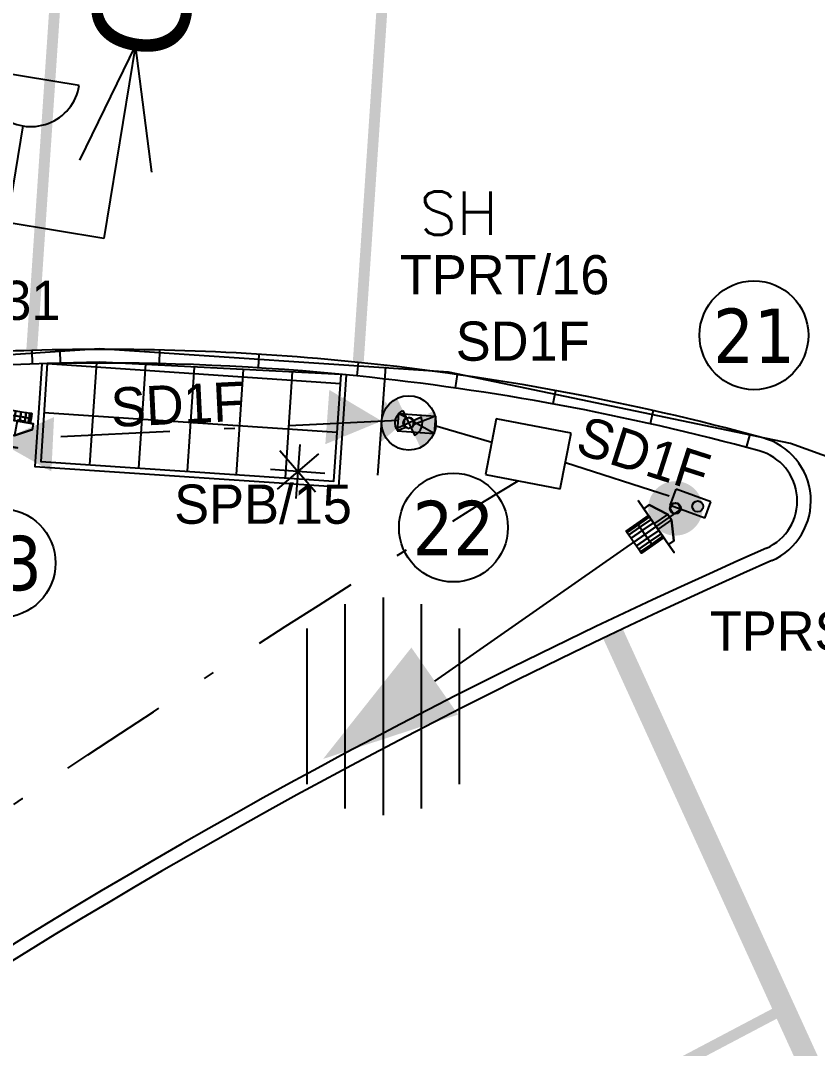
# Model space of a CAD drawing. Extents: x 421500 to 422711, y 436000 to 437000.
# Drawn here: x 421972.05 to 421979.37, y 436554.06 to 436563.5 of the extents above; entities that cross this region are included whole.
import ezdxf
from ezdxf.enums import TextEntityAlignment as Align

# ---------------------------------------------------------------- set-up
doc = ezdxf.new("R2010")
doc.units = 0
for name, pattern in [('1001', [2, 1, 0, 1]), ('1004', [6, 4, -2]), ('1055', [0.6, 0.1, -0.5]), ('XREF UTC_716709_AJB_1b$0$DASHDOT1', [2, 1, -0.5, 0, -0.5])]:
    doc.linetypes.add(name, pattern=pattern)
doc.layers.get('0').update_dxf_attribs({"color": 210})
for name, color, linetype in [('716709-ExBase$0$XC-LCCCarriageway', 251, 'Continuous'), ('Lines', 1, 'Continuous'), ('LINES-STUDS', 7, 'Continuous'), ('Pr-Kerb', 2, 'Continuous'), ('Pr-KerbEdge', 8, 'Continuous'), ('Pr-Poles', 2, 'Continuous'), ('Pr-TactFlag', 251, 'Continuous'), ('Pr-Tactiles', 4, 'Continuous'), ('XREF UTC_716709_AJB_1b$0$BASE', 7, 'Continuous'), ('XREF UTC_716709_AJB_1b$0$DATA', 7, 'Continuous'), ('XREF UTC_716709_AJB_1b$0$du-UTCBOX', 42, 'Continuous'), ('XREF UTC_716709_AJB_1b$0$du-UTCDUCT-F1', 42, 'XREF UTC_716709_AJB_1b$0$DASHDOT1'), ('XREF UTC_716709_AJB_1b$0$du-UTCTEXT', 42, 'Continuous'), ('XREF UTC_716709_AJB_1b$0$NUMBERS', 7, 'Continuous'), ('XREF UTC_716709_AJB_1b$0$Pole-Type', 4, 'Continuous'), ('XREF UTC_716709_AJB_1b$0$SETOUT', 4, 'Continuous'), ('XREF UTC_716709_AJB_1b$0$Signals', 7, 'Continuous'), ('XREF UTC_716709_AJB_1b$0$SIGSnumbers', 7, 'Continuous'), ('XREF UTC_716709_AJB_1b$0$VIEW', 7, 'Continuous')]:
    doc.layers.add(name, color=color, linetype=linetype)
doc.styles.add('XREF UTC_716709_AJB_1b$0$KTS_TAHOMA', font='tahoma.ttf')
doc.styles.add('XREF UTC_716709_AJB_1b$0$Romans', font='romans.shx', dxfattribs={"width": 0.9})
doc.styles.add('XREF UTC_716709_AJB_1b$0$Standard', font='txt')

# ---------------------------------------------------------------- blocks, each defined once
blk = doc.blocks.new('pole')
blk.add_circle((0, 0), 0.05)
blk = doc.blocks.new('XREF UTC_716709_AJB_1b$0$pole')
at = {"const_width": 0.25}
blk.add_lwpolyline([(-0.125, 0, 1), (0.125, 0, 1)], format="xyb", close=True, dxfattribs=at)
at = {"layer": 'XREF UTC_716709_AJB_1b$0$SETOUT', "const_width": 0.125}
blk.add_lwpolyline([(-0.0625, 0, 1), (0.0625, 0, 1)], format="xyb", close=True, dxfattribs=at)
at = {"layer": 'XREF UTC_716709_AJB_1b$0$VIEW'}
blk.add_lwpolyline([(-0.025, 0.0433), (-0.05, 0), (-0.025, -0.0433), (0.025, -0.0433), (0.05, 0), (0.025, 0.0433)], close=True, dxfattribs=at)
at = {"layer": 'XREF UTC_716709_AJB_1b$0$DATA', "style": 'XREF UTC_716709_AJB_1b$0$Standard', "flags": 9}
for tag, p in [('HEIGHT', (0.5, 1)), ('TYPE', (0.5, 0.75)), ('NUM', (0.5, 0.5)), ('SITE', (0.5, 0.25)), ('IDENT', (0.5, 0))]:
    blk.add_attdef(tag, p, '', height=0.2, dxfattribs=at)
blk = doc.blocks.new('XREF UTC_716709_AJB_1b$0$HD001P')
at = {"linetype": 'Continuous'}
blk.add_line((0, 2.75), (0, 0), dxfattribs=at)
blk.add_solid([(0.375, 2.75), (-0.375, 2.75), (0, 4)], dxfattribs=at)
at = {"layer": 'XREF UTC_716709_AJB_1b$0$VIEW', "color": 1, "linetype": 'Continuous', "extrusion": (0, 1, 0), "const_width": 0.1}
blk.add_lwpolyline([(0.05, 2.94, 1), (-0.05, 2.94, 1)], format="xyb", close=True, dxfattribs=at)
at = {"layer": 'XREF UTC_716709_AJB_1b$0$VIEW', "color": 2, "linetype": 'Continuous', "extrusion": (0, 1, 0), "const_width": 0.1}
blk.add_lwpolyline([(0.05, 2.62, 1), (-0.05, 2.62, 1)], format="xyb", close=True, dxfattribs=at)
at = {"layer": 'XREF UTC_716709_AJB_1b$0$VIEW', "color": 3, "linetype": 'Continuous', "extrusion": (0, 1, 0), "const_width": 0.1}
blk.add_lwpolyline([(0.05, 2.3, 1), (-0.05, 2.3, 1)], format="xyb", close=True, dxfattribs=at)
at = {"layer": 'XREF UTC_716709_AJB_1b$0$VIEW', "color": 7, "linetype": 'Continuous'}
for points in [[(-0.2, 0.27, 2.1), (-0.29, 0.27, 2.1), (-0.29, 0.27, 3.2), (-0.2, 0.27, 3.2)], [(0.29, 0.27, 2.1), (0.2, 0.27, 2.1), (0.2, 0.27, 3.2), (0.29, 0.27, 3.2)]]:
    blk.add_3dface(points, dxfattribs=at)
at = {"layer": 'XREF UTC_716709_AJB_1b$0$VIEW', "linetype": 'Continuous'}
for points in [[(0.2, 0.27, 2.1), (-0.2, 0.27, 2.1), (-0.2, 0.27, 3.2), (0.2, 0.27, 3.2)], [(-0.2, 0.21, 2.1), (-0.2, 0.27, 2.1), (-0.2, 0.27, 3.2), (-0.2, 0.21, 3.2)], [(-0.03, 0.12, 2.1), (-0.03, 0.27, 2.1), (-0.2, 0.27, 2.1), (-0.2, 0.21, 2.1)], [(-0.03, 0.12, 3.2), (-0.03, 0.27, 3.2), (-0.2, 0.27, 3.2), (-0.2, 0.21, 3.2)], [(-0.2, 0.21, 2.1), (-0.03, 0.12, 2.1), (-0.03, 0.12, 3.2), (-0.2, 0.21, 3.2)], [(0.03, 0.27, 2.1), (0.03, 0.12, 2.1), (-0.03, 0.12, 2.1), (-0.03, 0.27, 2.1)], [(0.03, 0.27, 3.2), (0.03, 0.12, 3.2), (-0.03, 0.12, 3.2), (-0.03, 0.27, 3.2)], [(0.2, 0.21, 2.1), (0.2, 0.27, 2.1), (0.03, 0.27, 2.1), (0.03, 0.12, 2.1)], [(0.2, 0.21, 3.2), (0.2, 0.27, 3.2), (0.03, 0.27, 3.2), (0.03, 0.12, 3.2)], [(0.03, 0.12, 2.1), (0.2, 0.21, 2.1), (0.2, 0.21, 3.2), (0.03, 0.12, 3.2)], [(0.2, 0.21, 2.1), (0.2, 0.27, 2.1), (0.2, 0.27, 3.2), (0.2, 0.21, 3.2)], [(-0.03, 0.12, 2.1), (0.03, 0.12, 2.1), (0.03, 0.12, 3.2), (-0.03, 0.12, 3.2)]]:
    blk.add_3dface(points, dxfattribs=at)
at = {"layer": 'XREF UTC_716709_AJB_1b$0$DATA', "style": 'XREF UTC_716709_AJB_1b$0$Standard', "flags": 9}
for tag, p in [('SUPPORT', (0.75, 1.5)), ('BRACKETS', (0.75, 1.25)), ('HEIGHT', (0.75, 1)), ('CABLE', (0.75, 0.75)), ('PHASE', (0.75, 0.5)), ('TYPE', (0.75, 0.25)), ('NUM', (0.75, 0)), ('SITE', (0.75, -0.25)), ('IDENT', (0.75, -0.5))]:
    blk.add_attdef(tag, p, '', height=0.2, dxfattribs=at)
at = {"layer": 'XREF UTC_716709_AJB_1b$0$VIEW', "linetype": 'Continuous'}
mesh = blk.add_polymesh((13, 3), dxfattribs=at)
for k, corner in enumerate([(0.1083, 0.27, 2.8775), (0.1083, 0.395, 2.8775), (0.1083, 0.52, 2.8775), (0.1231, 0.27, 2.9183), (0.1231, 0.395, 2.9183), (0.1231, 0.52, 2.9183), (0.1231, 0.27, 2.9617), (0.1231, 0.395, 2.9617), (0.1231, 0.52, 2.9617), (0.1083, 0.27, 3.0025), (0.1083, 0.395, 3.0025), (0.1083, 0.52, 3.0025), (0.0803, 0.27, 3.0358), (0.0803, 0.395, 3.0358), (0.0803, 0.52, 3.0358), (0.0428, 0.27, 3.0575), (0.0428, 0.395, 3.0575), (0.0428, 0.52, 3.0575), (0, 0.27, 3.065), (0, 0.395, 3.065), (0, 0.52, 3.065), (-0.0428, 0.27, 3.0575), (-0.0428, 0.395, 3.0575), (-0.0428, 0.52, 3.0575), (-0.0803, 0.27, 3.0358), (-0.0803, 0.395, 3.0358), (-0.0803, 0.52, 3.0358), (-0.1083, 0.27, 3.0025), (-0.1083, 0.395, 3.0025), (-0.1083, 0.52, 3.0025), (-0.1231, 0.27, 2.9617), (-0.1231, 0.395, 2.9617), (-0.1231, 0.52, 2.9617), (-0.1231, 0.27, 2.9183), (-0.1231, 0.395, 2.9183), (-0.1231, 0.52, 2.9183), (-0.1083, 0.27, 2.8775), (-0.1083, 0.395, 2.8775), (-0.1083, 0.52, 2.8775)]):
    mesh.set_mesh_vertex(divmod(k, 3), corner)
mesh = blk.add_polymesh((13, 3), dxfattribs=at)
for k, corner in enumerate([(0.1083, 0.27, 2.5575), (0.1083, 0.395, 2.5575), (0.1083, 0.52, 2.5575), (0.1231, 0.27, 2.5983), (0.1231, 0.395, 2.5983), (0.1231, 0.52, 2.5983), (0.1231, 0.27, 2.6417), (0.1231, 0.395, 2.6417), (0.1231, 0.52, 2.6417), (0.1083, 0.27, 2.6825), (0.1083, 0.395, 2.6825), (0.1083, 0.52, 2.6825), (0.0803, 0.27, 2.7158), (0.0803, 0.395, 2.7158), (0.0803, 0.52, 2.7158), (0.0428, 0.27, 2.7375), (0.0428, 0.395, 2.7375), (0.0428, 0.52, 2.7375), (0, 0.27, 2.745), (0, 0.395, 2.745), (0, 0.52, 2.745), (-0.0428, 0.27, 2.7375), (-0.0428, 0.395, 2.7375), (-0.0428, 0.52, 2.7375), (-0.0803, 0.27, 2.7158), (-0.0803, 0.395, 2.7158), (-0.0803, 0.52, 2.7158), (-0.1083, 0.27, 2.6825), (-0.1083, 0.395, 2.6825), (-0.1083, 0.52, 2.6825), (-0.1231, 0.27, 2.6417), (-0.1231, 0.395, 2.6417), (-0.1231, 0.52, 2.6417), (-0.1231, 0.27, 2.5983), (-0.1231, 0.395, 2.5983), (-0.1231, 0.52, 2.5983), (-0.1083, 0.27, 2.5575), (-0.1083, 0.395, 2.5575), (-0.1083, 0.52, 2.5575)]):
    mesh.set_mesh_vertex(divmod(k, 3), corner)
mesh = blk.add_polymesh((13, 3), dxfattribs=at)
for k, corner in enumerate([(0.1083, 0.27, 2.2375), (0.1083, 0.395, 2.2375), (0.1083, 0.52, 2.2375), (0.1231, 0.27, 2.2783), (0.1231, 0.395, 2.2783), (0.1231, 0.52, 2.2783), (0.1231, 0.27, 2.3217), (0.1231, 0.395, 2.3217), (0.1231, 0.52, 2.3217), (0.1083, 0.27, 2.3625), (0.1083, 0.395, 2.3625), (0.1083, 0.52, 2.3625), (0.0803, 0.27, 2.3958), (0.0803, 0.395, 2.3958), (0.0803, 0.52, 2.3958), (0.0428, 0.27, 2.4175), (0.0428, 0.395, 2.4175), (0.0428, 0.52, 2.4175), (0, 0.27, 2.425), (0, 0.395, 2.425), (0, 0.52, 2.425), (-0.0428, 0.27, 2.4175), (-0.0428, 0.395, 2.4175), (-0.0428, 0.52, 2.4175), (-0.0803, 0.27, 2.3958), (-0.0803, 0.395, 2.3958), (-0.0803, 0.52, 2.3958), (-0.1083, 0.27, 2.3625), (-0.1083, 0.395, 2.3625), (-0.1083, 0.52, 2.3625), (-0.1231, 0.27, 2.3217), (-0.1231, 0.395, 2.3217), (-0.1231, 0.52, 2.3217), (-0.1231, 0.27, 2.2783), (-0.1231, 0.395, 2.2783), (-0.1231, 0.52, 2.2783), (-0.1083, 0.27, 2.2375), (-0.1083, 0.395, 2.2375), (-0.1083, 0.52, 2.2375)]):
    mesh.set_mesh_vertex(divmod(k, 3), corner)
blk = doc.blocks.new('XREF UTC_716709_AJB_1b$0$LOUVR200')
at = {"linetype": 'Continuous'}
for p, q in [((0, -1), (0, 1)), ((-0.35, -0.9381), (-0.35, 0.9381)), ((0.35, -0.9381), (0.35, 0.9381)), ((-0.7, -0.7159), (-0.7, 0.7159)), ((0.7, -0.7159), (0.7, 0.7159))]:
    blk.add_line(p, q, dxfattribs=at)
blk = doc.blocks.new('XREF UTC_716709_AJB_1b$0$TPRS')
for p, q in [((0.1, 0.08), (-0.24, 0.08)), ((-0.24, -0.08), (-0.24, 0.08)), ((0.1, -0.08), (0.1, 0.08)), ((-0.07, -0.08), (-0.24, -0.08)), ((0.1, -0.08), (-0.07, -0.08))]:
    blk.add_line(p, q)
blk.add_circle((0, 0), 0.05)
blk = doc.blocks.new('XREF UTC_716709_AJB_1b$0$poleno')
at = {"layer": 'XREF UTC_716709_AJB_1b$0$NUMBERS'}
blk.add_circle((0, 0), 1, dxfattribs=at)
at = {"layer": 'XREF UTC_716709_AJB_1b$0$NUMBERS', "style": 'XREF UTC_716709_AJB_1b$0$KTS_TAHOMA'}
blk.add_attdef('NUMBER', text='', height=1, dxfattribs=at).set_placement((0, 0), align=Align.MIDDLE)
blk = doc.blocks.new('XREF UTC_716709_AJB_1b$0$tprt')
for p, q in [((0.1, 0.08), (-0.24, 0.08)), ((-0.24, -0.08), (-0.24, 0.08)), ((-0.24, 0.08), (-0.049, -0.0099)), ((-0.24, -0.08), (-0.049, 0.0099)), ((0.0236, 0.0441), (0.1, 0.08)), ((0.1, -0.08), (0.1, 0.08)), ((-0.07, -0.08), (-0.24, -0.08)), ((0.1, -0.08), (-0.07, -0.08)), ((0.0236, -0.0441), (0.1, -0.08))]:
    blk.add_line(p, q)
blk.add_circle((0, 0), 0.05)
blk = doc.blocks.new('XREF UTC_716709_AJB_1b$0$SPB')
for p, q in [((0.35, 0.26), (-0.35, 0.26)), ((-0.35, 0.26), (-0.35, -0.26))]:
    blk.add_line(p, q)
for points in [[(0.35, -0.26), (0.35, 0.26)], [(-0.35, -0.26), (0.35, -0.26)]]:
    blk.add_lwpolyline(points)
blk = doc.blocks.new('XREF UTC_716709_AJB_1b$0$HD080A')
blk.add_line((0.5, 0.25), (-0.5, 0.25))
blk.add_solid([(0, 0.25), (0.25, 0.75), (-0.25, 0.75)])
at = {"layer": 'XREF UTC_716709_AJB_1b$0$VIEW'}
blk.add_solid([(0, 0.05, 1), (0.2, 0.25, 1), (-0.2, 0.25, 1)], dxfattribs=at)
at = {"layer": 'XREF UTC_716709_AJB_1b$0$BASE', "style": 'XREF UTC_716709_AJB_1b$0$Standard', "flags": 3}
blk.add_attdef('SIG', (0, 0), '', height=0.2, rotation=270, dxfattribs=at)
at = {"layer": 'XREF UTC_716709_AJB_1b$0$DATA', "style": 'XREF UTC_716709_AJB_1b$0$Standard', "flags": 9}
for tag, p in [('SUPPORT', (1, 1.25)), ('FEATURES', (1, 1)), ('HEIGHT', (1, 0.75)), ('CABLE', (1, 0.5)), ('PHASE', (1, 0.25)), ('TYPE', (1, 0)), ('NUM', (1, -0.25)), ('SITE', (1, -0.5)), ('IDENT', (1, -0.75))]:
    blk.add_attdef(tag, p, '', height=0.2, dxfattribs=at)
blk = doc.blocks.new('XREF UTC_716709_AJB_1b$0$tactknob')
at = {"linetype": 'Continuous'}
for p, q in [((-0.5, 0.75), (-0.5, 1.25)), ((-0.3232, 0.8232), (-0.6768, 1.1768)), ((-0.6768, 0.8232), (-0.3232, 1.1768)), ((-0.25, 1), (-0.75, 1))]:
    blk.add_line(p, q, dxfattribs=at)
blk = doc.blocks.new('XREF UTC_716709_AJB_1b$0$stubpole')
at = {"color": 0, "lineweight": -2, "const_width": 0.25}
for points in [[(0, 0.125, 0.414214), (-0.125, 0)], [(0, -0.125, 0.414214), (0.125, 0)]]:
    blk.add_lwpolyline(points, format="xyb", dxfattribs=at)
at = {"color": 0, "lineweight": -2}
blk.add_circle((0, 0), 0.25, dxfattribs=at)
at = {"layer": 'XREF UTC_716709_AJB_1b$0$SETOUT', "const_width": 0.125}
for points in [[(0, 0.0625, 0.414214), (-0.0625, 0)], [(0, -0.0625, 0.414214), (0.0625, 0)]]:
    blk.add_lwpolyline(points, format="xyb", dxfattribs=at)
at = {"layer": 'XREF UTC_716709_AJB_1b$0$SETOUT'}
blk.add_lwpolyline([(0, -0.125), (0, 0.125, 0.414214), (-0.125, 0), (0.125, 0, -0.414214)], format="xyb", close=True, dxfattribs=at)
at = {"layer": 'XREF UTC_716709_AJB_1b$0$VIEW'}
blk.add_lwpolyline([(-0.025, 0.0433), (-0.05, 0), (-0.025, -0.0433), (0.025, -0.0433), (0.05, 0), (0.025, 0.0433)], close=True, dxfattribs=at)
at = {"layer": 'XREF UTC_716709_AJB_1b$0$DATA', "style": 'XREF UTC_716709_AJB_1b$0$Standard', "flags": 9}
for tag, p in [('HEIGHT', (0.5, 1)), ('TYPE', (0.5, 0.75)), ('NUM', (0.5, 0.5)), ('SITE', (0.5, 0.25)), ('IDENT', (0.5, 0))]:
    blk.add_attdef(tag, p, '', height=0.2, dxfattribs=at)
blk = doc.blocks.new('*X78')
at = {"color": 0, "linetype": 'Continuous'}
for p, q in [((74.348, 59.04), (74.371, 59.04)), ((74.35, 59.045), (74.456, 59.045)), ((74.35, 59.004), (74.35, 59.045)), ((74.352, 59.05), (74.455, 59.05)), ((74.353, 59.055), (74.453, 59.055)), ((74.355, 59.06), (74.451, 59.06)), ((74.355, 58.996), (74.355, 59.06)), ((74.357, 59.065), (74.45, 59.065)), ((74.358, 59.07), (74.448, 59.07)), ((74.36, 59.075), (74.446, 59.075)), ((74.36, 58.989), (74.36, 59.075)), ((74.365, 59.026), (74.365, 59.076)), ((74.37, 59.038), (74.37, 59.077)), ((74.372, 59.04), (74.434, 59.04)), ((74.375, 58.891), (74.375, 59.078)), ((74.38, 58.905), (74.38, 59.078)), ((74.385, 59.093), (74.385, 59.106)), ((74.385, 59.105), (74.422, 59.105)), ((74.385, 59.1), (74.422, 59.1)), ((74.385, 59.095), (74.422, 59.095)), ((74.385, 58.919), (74.385, 59.079)), ((74.388, 59.09), (74.418, 59.09)), ((74.39, 59.088), (74.39, 59.109)), ((74.39, 59.08), (74.417, 59.08)), ((74.39, 58.933), (74.39, 59.08)), ((74.393, 59.11), (74.413, 59.11)), ((74.393, 59.085), (74.413, 59.085)), ((74.395, 59.083), (74.395, 59.111)), ((74.395, 58.947), (74.395, 59.081)), ((74.4, 58.961), (74.4, 59.112)), ((74.405, 58.965), (74.405, 59.112)), ((74.41, 59.082), (74.41, 59.112)), ((74.41, 58.951), (74.41, 59.081)), ((74.415, 59.087), (74.415, 59.109)), ((74.415, 58.937), (74.415, 59.08)), ((74.42, 59.092), (74.42, 59.107)), ((74.42, 58.923), (74.42, 59.079)), ((74.425, 58.909), (74.425, 59.079)), ((74.43, 58.895), (74.43, 59.078)), ((74.435, 59.042), (74.435, 59.077)), ((74.436, 59.04), (74.458, 59.04)), ((74.44, 59.029), (74.44, 59.076)), ((74.445, 59.017), (74.445, 59.075)), ((74.45, 58.994), (74.45, 59.064)), ((74.455, 59.002), (74.455, 59.049)), ((74.342, 59.025), (74.365, 59.025)), ((74.342, 59.02), (74.363, 59.02)), ((74.344, 59.03), (74.367, 59.03)), ((74.344, 59.015), (74.361, 59.015)), ((74.345, 59.013), (74.345, 59.033)), ((74.346, 59.035), (74.369, 59.035)), ((74.346, 59.01), (74.361, 59.01)), ((74.349, 59.005), (74.362, 59.005)), ((74.353, 59), (74.363, 59)), ((74.356, 58.995), (74.365, 58.995)), ((74.359, 58.99), (74.366, 58.99)), ((74.36, 58.985), (74.365, 58.985)), ((74.36, 58.98), (74.363, 58.98)), ((74.36, 58.975), (74.362, 58.975)), ((74.363, 58.935), (74.391, 58.935)), ((74.364, 58.94), (74.392, 58.94)), ((74.365, 58.985), (74.365, 58.994)), ((74.365, 58.884), (74.365, 58.946)), ((74.365, 58.945), (74.394, 58.945)), ((74.366, 58.95), (74.396, 58.95)), ((74.367, 58.955), (74.398, 58.955)), ((74.368, 58.96), (74.4, 58.96)), ((74.369, 58.965), (74.401, 58.965)), ((74.37, 58.884), (74.37, 58.971)), ((74.37, 58.97), (74.403, 58.97)), ((74.371, 58.975), (74.436, 58.975)), ((74.372, 59.035), (74.434, 59.035)), ((74.372, 59.03), (74.434, 59.03)), ((74.372, 59.025), (74.434, 59.025)), ((74.372, 59.02), (74.434, 59.02)), ((74.372, 59.015), (74.434, 59.015)), ((74.372, 59.01), (74.434, 59.01)), ((74.372, 59.005), (74.434, 59.005)), ((74.372, 59), (74.434, 59)), ((74.372, 58.995), (74.434, 58.995)), ((74.372, 58.99), (74.434, 58.99)), ((74.372, 58.985), (74.434, 58.985)), ((74.372, 58.98), (74.435, 58.98)), ((74.403, 58.97), (74.437, 58.97)), ((74.405, 58.965), (74.438, 58.965)), ((74.407, 58.96), (74.439, 58.96)), ((74.409, 58.955), (74.44, 58.955)), ((74.41, 58.95), (74.441, 58.95)), ((74.412, 58.945), (74.442, 58.945)), ((74.414, 58.94), (74.443, 58.94)), ((74.416, 58.935), (74.444, 58.935)), ((74.435, 58.884), (74.435, 58.978)), ((74.438, 59.035), (74.46, 59.035)), ((74.44, 59.03), (74.463, 59.03)), ((74.44, 58.884), (74.44, 58.953)), ((74.441, 58.99), (74.447, 58.99)), ((74.441, 58.985), (74.446, 58.985)), ((74.442, 59.025), (74.465, 59.025)), ((74.442, 58.995), (74.451, 58.995)), ((74.443, 59), (74.454, 59)), ((74.443, 58.98), (74.446, 58.98)), ((74.444, 59.02), (74.465, 59.02)), ((74.444, 59.005), (74.457, 59.005)), ((74.445, 58.974), (74.445, 59.008)), ((74.445, 58.975), (74.446, 58.975)), ((74.446, 59.015), (74.463, 59.015)), ((74.446, 59.01), (74.46, 59.01)), ((74.46, 59.01), (74.46, 59.035)), ((74.343, 58.885), (74.373, 58.885)), ((74.345, 58.884), (74.345, 58.886)), ((74.35, 58.884), (74.35, 58.888)), ((74.353, 58.89), (74.375, 58.89)), ((74.355, 58.884), (74.355, 58.896)), ((74.355, 58.895), (74.376, 58.895)), ((74.356, 58.9), (74.378, 58.9)), ((74.357, 58.905), (74.38, 58.905)), ((74.358, 58.91), (74.382, 58.91)), ((74.359, 58.915), (74.383, 58.915)), ((74.36, 58.884), (74.36, 58.921)), ((74.36, 58.92), (74.385, 58.92)), ((74.361, 58.925), (74.387, 58.925)), ((74.362, 58.93), (74.389, 58.93)), ((74.418, 58.93), (74.445, 58.93)), ((74.419, 58.925), (74.446, 58.925)), ((74.421, 58.92), (74.447, 58.92)), ((74.423, 58.915), (74.448, 58.915)), ((74.425, 58.91), (74.449, 58.91)), ((74.427, 58.905), (74.45, 58.905)), ((74.428, 58.9), (74.451, 58.9)), ((74.43, 58.895), (74.452, 58.895)), ((74.432, 58.89), (74.453, 58.89)), ((74.434, 58.885), (74.463, 58.885)), ((74.445, 58.884), (74.445, 58.928)), ((74.45, 58.884), (74.45, 58.903)), ((74.455, 58.884), (74.455, 58.889)), ((74.46, 58.884), (74.46, 58.886))]:
    blk.add_line(p, q, dxfattribs=at)
blk = doc.blocks.new('*X79')
at = {"color": 0, "linetype": 'Continuous'}
for p, q in [((74.732, 59.04), (74.76, 59.04)), ((74.735, 58.997), (74.735, 59.043)), ((74.736, 59.045), (74.861, 59.045)), ((74.74, 59.05), (74.858, 59.05)), ((74.74, 59.002), (74.74, 59.05)), ((74.745, 59.027), (74.745, 59.054)), ((74.747, 59.055), (74.853, 59.055)), ((74.75, 59.034), (74.75, 59.057)), ((74.755, 59.06), (74.848, 59.06)), ((74.755, 59.038), (74.755, 59.06)), ((74.76, 59.04), (74.76, 59.063)), ((74.765, 59.04), (74.765, 59.065)), ((74.766, 59.065), (74.843, 59.065)), ((74.77, 59.041), (74.77, 59.067)), ((74.775, 59.041), (74.775, 59.069)), ((74.776, 59.04), (74.864, 59.04)), ((74.779, 59.07), (74.839, 59.07)), ((74.78, 59.11), (74.821, 59.11)), ((74.78, 59.104), (74.78, 59.109)), ((74.78, 59.105), (74.821, 59.105)), ((74.78, 58.948), (74.78, 59.071)), ((74.781, 59.1), (74.821, 59.1)), ((74.782, 59.115), (74.818, 59.115)), ((74.782, 59.095), (74.82, 59.095)), ((74.784, 59.09), (74.82, 59.09)), ((74.785, 59.088), (74.785, 59.116)), ((74.785, 58.954), (74.785, 59.074)), ((74.786, 59.085), (74.812, 59.085)), ((74.786, 59.075), (74.827, 59.075)), ((74.787, 59.08), (74.812, 59.08)), ((74.79, 58.96), (74.79, 59.117)), ((74.795, 58.966), (74.795, 59.117)), ((74.8, 58.969), (74.8, 59.118)), ((74.805, 58.965), (74.805, 59.118)), ((74.81, 58.961), (74.81, 59.118)), ((74.815, 59.086), (74.815, 59.118)), ((74.815, 58.956), (74.815, 59.077)), ((74.82, 59.091), (74.82, 59.112)), ((74.82, 58.952), (74.82, 59.077)), ((74.825, 59.017), (74.825, 59.076)), ((74.83, 59.034), (74.83, 59.074)), ((74.835, 59.031), (74.835, 59.073)), ((74.84, 59.028), (74.84, 59.069)), ((74.845, 59.025), (74.845, 59.063)), ((74.85, 59.021), (74.85, 59.058)), ((74.855, 59.018), (74.855, 59.053)), ((74.86, 59.015), (74.86, 59.046)), ((74.865, 59.013), (74.865, 59.039)), ((74.724, 59.025), (74.744, 59.025)), ((74.724, 59.02), (74.743, 59.02)), ((74.724, 59.015), (74.741, 59.015)), ((74.724, 59.01), (74.74, 59.01)), ((74.725, 59.03), (74.746, 59.03)), ((74.725, 59.006), (74.725, 59.03)), ((74.726, 59.005), (74.74, 59.005)), ((74.728, 59), (74.738, 59)), ((74.729, 59.035), (74.751, 59.035)), ((74.73, 58.997), (74.73, 59.037)), ((74.737, 58.935), (74.769, 58.935)), ((74.74, 58.904), (74.74, 58.939)), ((74.741, 58.94), (74.773, 58.94)), ((74.744, 58.945), (74.778, 58.945)), ((74.745, 58.903), (74.745, 58.947)), ((74.747, 58.95), (74.782, 58.95)), ((74.75, 58.912), (74.75, 58.954)), ((74.751, 58.955), (74.786, 58.955)), ((74.754, 58.96), (74.79, 58.96)), ((74.755, 58.918), (74.755, 58.962)), ((74.757, 58.965), (74.794, 58.965)), ((74.76, 58.97), (74.798, 58.97)), ((74.76, 58.924), (74.76, 58.969)), ((74.764, 58.975), (74.837, 58.975)), ((74.765, 58.93), (74.765, 58.977)), ((74.767, 58.98), (74.833, 58.98)), ((74.77, 58.985), (74.829, 58.985)), ((74.77, 58.936), (74.77, 58.985)), ((74.773, 59), (74.821, 59)), ((74.773, 58.995), (74.821, 58.995)), ((74.773, 58.99), (74.825, 58.99)), ((74.774, 59.015), (74.825, 59.015)), ((74.774, 59.01), (74.823, 59.01)), ((74.774, 59.005), (74.822, 59.005)), ((74.775, 59.03), (74.828, 59.03)), ((74.775, 59.025), (74.827, 59.025)), ((74.775, 58.942), (74.775, 59.023)), ((74.775, 59.02), (74.826, 59.02)), ((74.776, 59.035), (74.868, 59.035)), ((74.799, 58.97), (74.841, 58.97)), ((74.805, 58.965), (74.845, 58.965)), ((74.811, 58.96), (74.849, 58.96)), ((74.817, 58.955), (74.853, 58.955)), ((74.822, 58.95), (74.857, 58.95)), ((74.825, 58.948), (74.825, 58.99)), ((74.828, 58.945), (74.862, 58.945)), ((74.83, 58.943), (74.83, 58.984)), ((74.834, 58.94), (74.866, 58.94)), ((74.835, 58.939), (74.835, 58.978)), ((74.837, 59.03), (74.872, 59.03)), ((74.839, 58.935), (74.87, 58.935)), ((74.84, 58.935), (74.84, 58.972)), ((74.844, 59.025), (74.877, 59.025)), ((74.845, 58.93), (74.845, 58.965)), ((74.85, 58.925), (74.85, 58.959)), ((74.852, 59.02), (74.894, 59.02)), ((74.855, 58.92), (74.855, 58.953)), ((74.86, 59.015), (74.907, 59.015)), ((74.86, 58.915), (74.86, 58.947)), ((74.865, 58.91), (74.865, 58.941)), ((74.87, 59.012), (74.87, 59.032)), ((74.87, 58.905), (74.87, 58.935)), ((74.875, 59.011), (74.875, 59.027)), ((74.88, 59.01), (74.88, 59.023)), ((74.882, 59.01), (74.906, 59.01)), ((74.885, 59.009), (74.885, 59.022)), ((74.89, 59.009), (74.89, 59.021)), ((74.895, 59.009), (74.895, 59.02)), ((74.9, 59.008), (74.9, 59.018)), ((74.905, 59.01), (74.905, 59.016)), ((74.91, 59.013), (74.91, 59.013)), ((74.72, 58.907), (74.72, 58.908)), ((74.721, 58.91), (74.748, 58.91)), ((74.724, 58.915), (74.752, 58.915)), ((74.725, 58.906), (74.725, 58.916)), ((74.728, 58.92), (74.757, 58.92)), ((74.73, 58.905), (74.73, 58.924)), ((74.731, 58.925), (74.761, 58.925)), ((74.731, 58.905), (74.749, 58.905)), ((74.734, 58.93), (74.765, 58.93)), ((74.735, 58.904), (74.735, 58.931)), ((74.75, 58.902), (74.75, 58.904)), ((74.755, 58.902), (74.755, 58.902)), ((74.845, 58.93), (74.874, 58.93)), ((74.85, 58.925), (74.878, 58.925)), ((74.855, 58.92), (74.882, 58.92)), ((74.86, 58.915), (74.896, 58.915)), ((74.865, 58.91), (74.888, 58.91)), ((74.87, 58.905), (74.879, 58.905)), ((74.875, 58.902), (74.875, 58.928)), ((74.88, 58.905), (74.88, 58.922)), ((74.885, 58.908), (74.885, 58.917)), ((74.89, 58.911), (74.89, 58.917)), ((74.895, 58.914), (74.895, 58.917))]:
    blk.add_line(p, q, dxfattribs=at)
blk = doc.blocks.new('XREF UTC_716709_AJB_1b$0$HD093B')
at = {"linetype": 'Continuous'}
for p, q in [((1, 4.25), (1, 2.25)), ((0.5, 3.75), (-0.5, 3.75)), ((0, 3.25), (0, 0.25)), ((1, 2.25), (0, 2.25))]:
    blk.add_line(p, q, dxfattribs=at)
at = {"color": 0, "linetype": 'Continuous'}
blk.add_lwpolyline([(1.375, 3), (1, 4.25), (0.625, 3)], dxfattribs=at)
at = {"linetype": 'Continuous'}
blk.add_arc((0, 3.75), 0.5, 180, 0, dxfattribs=at)
at = {"layer": 'XREF UTC_716709_AJB_1b$0$VIEW', "color": 3, "extrusion": (0, -1, 0)}
blk.add_lwpolyline([(0.01, 2.517), (0.027, 2.512), (0.037, 2.501), (0.047, 2.49), (0.058, 2.474), (0.069, 2.464), (0.09, 2.458), (0.101, 2.453), (0.092, 2.448), (0.076, 2.449), (0.053, 2.453), (0.019, 2.475), (0.01, 2.436), (0.074, 2.357), (0.09, 2.357), (0.063, 2.341), (0.031, 2.373), (-0.011, 2.411), (-0.064, 2.347), (-0.054, 2.341), (-0.091, 2.347), (-0.037, 2.429), (-0.034, 2.481), (-0.054, 2.48), (-0.064, 2.469), (-0.07, 2.453), (-0.07, 2.442), (-0.075, 2.437), (-0.08, 2.437), (-0.086, 2.448), (-0.086, 2.469), (-0.07, 2.49), (-0.054, 2.501), (-0.027, 2.512), (-0.024, 2.515), (-0.022, 2.52), (-0.024, 2.525), (-0.027, 2.533), (-0.031, 2.547), (-0.028, 2.555), (-0.017, 2.557), (-0.006, 2.558), (0.006, 2.558), (0.011, 2.55), (0.011, 2.542), (0.009, 2.526), (0.002, 2.526), (0.003, 2.517), (0.01, 2.517)], close=True, dxfattribs=at)
at = {"layer": 'XREF UTC_716709_AJB_1b$0$VIEW', "color": 1, "extrusion": (0, -1, 0)}
blk.add_lwpolyline([(0.003, 2.942), (-0.003, 2.942), (-0.015, 2.936), (-0.015, 2.93), (-0.015, 2.924), (-0.003, 2.911), (-0.04, 2.905), (-0.046, 2.887), (-0.052, 2.868), (-0.058, 2.856), (-0.058, 2.85), (-0.052, 2.837), (-0.04, 2.819), (-0.04, 2.8), (-0.034, 2.819), (-0.04, 2.843), (-0.028, 2.874), (-0.028, 2.831), (-0.028, 2.813), (-0.046, 2.72), (-0.058, 2.714), (-0.028, 2.714), (0.003, 2.8), (0.034, 2.714), (0.065, 2.714), (0.053, 2.72), (0.034, 2.813), (0.034, 2.831), (0.034, 2.874), (0.046, 2.843), (0.04, 2.819), (0.046, 2.8), (0.046, 2.819), (0.059, 2.837), (0.065, 2.85), (0.065, 2.856), (0.059, 2.868), (0.053, 2.887), (0.046, 2.905), (0.009, 2.911), (0.022, 2.924), (0.022, 2.93), (0.022, 2.936), (0.009, 2.942)], close=True, dxfattribs=at)
at = {"layer": 'XREF UTC_716709_AJB_1b$0$VIEW', "color": 3, "linetype": 'Continuous', "extrusion": (0, -1, 0)}
for points in [[(0.318, 2.436), (0.339, 2.525), (0.359, 2.525)], [(0.335, 2.502), (0.387, 2.429), (0.48, 2.429), (0.44, 2.502), (0.333, 2.502)], [(0.434, 2.512), (0.461, 2.512)], [(0.44, 2.502), (0.447, 2.512)]]:
    blk.add_lwpolyline(points, dxfattribs=at)
for centre in [(0.321, 2.429, -0.28), (0.48, 2.429, -0.28)]:
    blk.add_circle(centre, 0.043, dxfattribs=at)
at = {"layer": 'XREF UTC_716709_AJB_1b$0$VIEW', "linetype": 'Continuous'}
for points in [[(0.2, 0.27, 2.25), (-0.2, 0.27, 2.25), (-0.2, 0.27, 3.05), (0.2, 0.27, 3.05)], [(-0.2, 0.21, 2.25), (-0.2, 0.27, 2.25), (-0.2, 0.27, 3.05), (-0.2, 0.21, 3.05)], [(-0.03, 0.12, 2.25), (-0.03, 0.27, 2.25), (-0.2, 0.27, 2.25), (-0.2, 0.21, 2.25)], [(-0.03, 0.12, 3.05), (-0.03, 0.27, 3.05), (-0.2, 0.27, 3.05), (-0.2, 0.21, 3.05)], [(-0.2, 0.21, 2.25), (-0.2, 0.27, 2.25), (-0.2, 0.27, 2.7), (-0.2, 0.21, 2.7)], [(-0.2, 0.21, 2.25), (-0.03, 0.12, 2.25), (-0.03, 0.12, 3.05), (-0.2, 0.21, 3.05)], [(0.03, 0.27, 2.25), (0.03, 0.12, 2.25), (-0.03, 0.12, 2.25), (-0.03, 0.27, 2.25)], [(0.03, 0.27, 3.05), (0.03, 0.12, 3.05), (-0.03, 0.12, 3.05), (-0.03, 0.27, 3.05)], [(0.2, 0.21, 2.25), (0.2, 0.27, 2.25), (0.03, 0.27, 2.25), (0.03, 0.12, 2.25)], [(0.2, 0.21, 3.05), (0.2, 0.27, 3.05), (0.03, 0.27, 3.05), (0.03, 0.12, 3.05)], [(0.03, 0.12, 2.25), (0.2, 0.21, 2.25), (0.2, 0.21, 3.05), (0.03, 0.12, 3.05)], [(0.2, 0.21, 2.25), (0.2, 0.27, 2.25), (0.2, 0.27, 3.05), (0.2, 0.21, 3.05)], [(0.2, 0.21, 2.25), (0.2, 0.27, 2.25), (0.2, 0.27, 2.7), (0.2, 0.21, 2.7)], [(0.6, 0.27, 2.25), (0.2, 0.27, 2.25), (0.2, 0.27, 2.7), (0.6, 0.27, 2.7)], [(0.37, 0.12, 2.25), (0.37, 0.27, 2.25), (0.2, 0.27, 2.25), (0.2, 0.21, 2.25)], [(0.37, 0.12, 2.7), (0.37, 0.27, 2.7), (0.2, 0.27, 2.7), (0.2, 0.21, 2.7)], [(0.2, 0.21, 2.25), (0.37, 0.12, 2.25), (0.37, 0.12, 2.7), (0.2, 0.21, 2.7)], [(0.43, 0.27, 2.25), (0.43, 0.12, 2.25), (0.37, 0.12, 2.25), (0.37, 0.27, 2.25)], [(0.43, 0.27, 2.7), (0.43, 0.12, 2.7), (0.37, 0.12, 2.7), (0.37, 0.27, 2.7)], [(0.6, 0.21, 2.25), (0.6, 0.27, 2.25), (0.43, 0.27, 2.25), (0.43, 0.12, 2.25)], [(0.6, 0.21, 2.7), (0.6, 0.27, 2.7), (0.43, 0.27, 2.7), (0.43, 0.12, 2.7)], [(0.43, 0.12, 2.25), (0.6, 0.21, 2.25), (0.6, 0.21, 2.7), (0.43, 0.12, 2.7)], [(-0.03, 0.12, 2.25), (0.03, 0.12, 2.25), (0.03, 0.12, 3.05), (-0.03, 0.12, 3.05)], [(0.37, 0.12, 2.25), (0.43, 0.12, 2.25), (0.43, 0.12, 2.7), (0.37, 0.12, 2.7)]]:
    blk.add_3dface(points, dxfattribs=at)
at = {"layer": 'XREF UTC_716709_AJB_1b$0$VIEW', "color": 3, "linetype": 'Continuous', "extrusion": (0, -1, 0)}
blk.add_blockref('*X79', (-74.81, -56.56, -0.29), dxfattribs=at)
at = {"layer": 'XREF UTC_716709_AJB_1b$0$VIEW', "color": 1, "linetype": 'Continuous', "extrusion": (0, -1, 0)}
blk.add_blockref('*X78', (-74.4, -56.17, -0.29), dxfattribs=at)
at = {"style": 'XREF UTC_716709_AJB_1b$0$Standard'}
blk.add_text('C', height=1, rotation=90, dxfattribs=at).set_placement((1, 4.607), align=Align.MIDDLE)
at = {"layer": 'XREF UTC_716709_AJB_1b$0$DATA', "style": 'XREF UTC_716709_AJB_1b$0$Standard', "flags": 9}
for tag, p in [('SUPPORT', (0.75, 1.75)), ('BRACKETS', (0.75, 1.5)), ('HEIGHT', (0.75, 1.25)), ('CABLE', (0.75, 1)), ('PHASE', (0.75, 0.75)), ('TYPE', (0.75, 0.5)), ('NUM', (0.75, 0.25)), ('SITE', (0.75, 0)), ('IDENT', (0.75, -0.25))]:
    blk.add_attdef(tag, p, '', height=0.2, dxfattribs=at)
at = {"layer": 'XREF UTC_716709_AJB_1b$0$VIEW', "linetype": 'Continuous'}
mesh = blk.add_polymesh((13, 3), dxfattribs=at)
for k, corner in enumerate([(0.147, 0.37, 2.365), (0.147, 0.32, 2.365), (0.147, 0.27, 2.365), (0.167, 0.37, 2.42), (0.167, 0.32, 2.42), (0.167, 0.27, 2.42), (0.167, 0.37, 2.48), (0.167, 0.32, 2.48), (0.167, 0.27, 2.48), (0.147, 0.37, 2.535), (0.147, 0.32, 2.535), (0.147, 0.27, 2.535), (0.109, 0.37, 2.58), (0.109, 0.32, 2.58), (0.109, 0.27, 2.58), (0.058, 0.37, 2.61), (0.058, 0.32, 2.61), (0.058, 0.27, 2.61), (0, 0.37, 2.62), (0, 0.32, 2.62), (0, 0.27, 2.62), (-0.058, 0.37, 2.61), (-0.058, 0.32, 2.61), (-0.058, 0.27, 2.61), (-0.109, 0.37, 2.58), (-0.109, 0.32, 2.58), (-0.109, 0.27, 2.58), (-0.147, 0.37, 2.535), (-0.147, 0.32, 2.535), (-0.147, 0.27, 2.535), (-0.167, 0.37, 2.48), (-0.167, 0.32, 2.48), (-0.167, 0.27, 2.48), (-0.167, 0.37, 2.42), (-0.167, 0.32, 2.42), (-0.167, 0.27, 2.42), (-0.147, 0.37, 2.365), (-0.147, 0.32, 2.365), (-0.147, 0.27, 2.365)]):
    mesh.set_mesh_vertex(divmod(k, 3), corner)
mesh = blk.add_polymesh((13, 3), dxfattribs=at)
for k, corner in enumerate([(0.147, 0.37, 2.735), (0.147, 0.32, 2.735), (0.147, 0.27, 2.735), (0.167, 0.37, 2.79), (0.167, 0.32, 2.79), (0.167, 0.27, 2.79), (0.167, 0.37, 2.85), (0.167, 0.32, 2.85), (0.167, 0.27, 2.85), (0.147, 0.37, 2.905), (0.147, 0.32, 2.905), (0.147, 0.27, 2.905), (0.109, 0.37, 2.95), (0.109, 0.32, 2.95), (0.109, 0.27, 2.95), (0.058, 0.37, 2.98), (0.058, 0.32, 2.98), (0.058, 0.27, 2.98), (0, 0.37, 2.99), (0, 0.32, 2.99), (0, 0.27, 2.99), (-0.058, 0.37, 2.98), (-0.058, 0.32, 2.98), (-0.058, 0.27, 2.98), (-0.109, 0.37, 2.95), (-0.109, 0.32, 2.95), (-0.109, 0.27, 2.95), (-0.147, 0.37, 2.905), (-0.147, 0.32, 2.905), (-0.147, 0.27, 2.905), (-0.167, 0.37, 2.85), (-0.167, 0.32, 2.85), (-0.167, 0.27, 2.85), (-0.167, 0.37, 2.79), (-0.167, 0.32, 2.79), (-0.167, 0.27, 2.79), (-0.147, 0.37, 2.735), (-0.147, 0.32, 2.735), (-0.147, 0.27, 2.735)]):
    mesh.set_mesh_vertex(divmod(k, 3), corner)
mesh = blk.add_polymesh((13, 3), dxfattribs=at)
for k, corner in enumerate([(0.547, 0.37, 2.365), (0.547, 0.32, 2.365), (0.547, 0.27, 2.365), (0.567, 0.37, 2.42), (0.567, 0.32, 2.42), (0.567, 0.27, 2.42), (0.567, 0.37, 2.48), (0.567, 0.32, 2.48), (0.567, 0.27, 2.48), (0.547, 0.37, 2.535), (0.547, 0.32, 2.535), (0.547, 0.27, 2.535), (0.509, 0.37, 2.58), (0.509, 0.32, 2.58), (0.509, 0.27, 2.58), (0.458, 0.37, 2.61), (0.458, 0.32, 2.61), (0.458, 0.27, 2.61), (0.4, 0.37, 2.62), (0.4, 0.32, 2.62), (0.4, 0.27, 2.62), (0.342, 0.37, 2.61), (0.342, 0.32, 2.61), (0.342, 0.27, 2.61), (0.291, 0.37, 2.58), (0.291, 0.32, 2.58), (0.291, 0.27, 2.58), (0.253, 0.37, 2.535), (0.253, 0.32, 2.535), (0.253, 0.27, 2.535), (0.233, 0.37, 2.48), (0.233, 0.32, 2.48), (0.233, 0.27, 2.48), (0.233, 0.37, 2.42), (0.233, 0.32, 2.42), (0.233, 0.27, 2.42), (0.253, 0.37, 2.365), (0.253, 0.32, 2.365), (0.253, 0.27, 2.365)]):
    mesh.set_mesh_vertex(divmod(k, 3), corner)

msp = doc.modelspace()

# ---------------------------------------------------------------- linework, layer by layer
at = {"layer": '716709-ExBase$0$XC-LCCCarriageway', "flags": 128}
msp.add_lwpolyline([(421990.2379, 436552.4177), (421987.8582, 436554.8521), (421985.1416, 436556.9039), (421982.1473, 436558.524), (421979.1275, 436559.6177), (421975.9832, 436560.2718), (421972.7791, 436560.487), (421969.6034, 436560.2728), (421966.4864, 436559.6273), (421963.4914, 436558.5485), (421960.4517, 436556.9073), (421957.699, 436554.8205), (421955.2966, 436552.3384), (421953.1723, 436549.3034), (421951.5725, 436545.9621), (421950.5403, 436542.4042), (421950.1033, 436538.7255), (421950.0341, 436535.9279)], dxfattribs=at)
msp.add_lwpolyline([(421990.2379, 436552.4177), (421987.8582, 436554.8521), (421985.1416, 436556.9039), (421982.1473, 436558.524), (421979.1275, 436559.6177), (421975.9832, 436560.2718), (421972.7791, 436560.487), (421969.6034, 436560.2728), (421966.4864, 436559.6273), (421963.4914, 436558.5485), (421960.4517, 436556.9073), (421957.699, 436554.8205), (421955.2966, 436552.3384), (421953.1723, 436549.3034), (421951.5725, 436545.9621), (421950.5403, 436542.4042), (421950.1033, 436538.7255), (421950.0341, 436535.9279)], dxfattribs=at)
at = {"layer": 'Lines', "linetype": '1001', "const_width": 0.2, "flags": 128}
msp.add_lwpolyline([(421980.612, 436551.0458), (421977.4944, 436557.8717)], dxfattribs=at)
at = {"layer": 'Lines', "linetype": '1004', "const_width": 0.1, "flags": 128}
msp.add_lwpolyline([(421979.0674, 436554.4276, 0.132761), (421957.9938, 436536.4872, 0.132761)], format="xyb", dxfattribs=at)
at = {"layer": 'LINES-STUDS', "linetype": '1055', "const_width": 0.1, "flags": 128}
for points in [[(421972.1565, 436560.4782), (421972.7695, 436569.6067)], [(421975.7657, 436569.4496), (421975.156, 436560.3694)]]:
    msp.add_lwpolyline(points, dxfattribs=at)
at = {"layer": 'Pr-Kerb'}
for centre, radius, start, end in [((421972.8155, 436537.4804), 23, 91.64317, 97.55321), ((421972.8155, 436537.4804), 23, 84.16103, 91.64317), ((421972.8156, 436537.4804), 22.9999, 74.73523, 84.16104), ((421978.713, 436559.0901), 0.6, 293.81679, 74.73523), ((422002.0736, 436506.1665), 57.25, 113.81679, 150.29473)]:
    msp.add_arc(centre, radius, start, end, dxfattribs=at)
at = {"layer": 'Pr-KerbEdge'}
for p, q in [((421972.156, 436560.4709), (421972.1596, 436560.346)), ((421972.4145, 436560.4769), (421972.4167, 436560.3519)), ((421973.3294, 436560.4746), (421973.3266, 436560.3497)), ((421974.2435, 436560.436), (421974.2358, 436560.3112)), ((421975.1554, 436560.361), (421975.1427, 436560.2367)), ((421976.0636, 436560.2499), (421976.0459, 436560.1261)), ((421976.9666, 436560.1027), (421976.944, 436559.9797)), ((421977.863, 436559.9197), (421977.8356, 436559.7977)), ((421978.7515, 436559.7012), (421978.7192, 436559.5804))]:
    msp.add_line(p, q, dxfattribs=at)
at = {"layer": 'Pr-KerbEdge', "flags": 128}
msp.add_lwpolyline([(421972.248, 436560.3483), (421972.1847, 436559.405), (421974.9784, 436559.2174), (421975.0475, 436560.2462)], dxfattribs=at)
msp.add_lwpolyline([(421978.9064, 436558.6562, 0.160531), (421952.2385, 436534.598, -0.41347), (421951.5916, 436534.4202), (421951.4632, 436534.4931), (421930.2033, 436546.5506, 0.001641), (421930.0882, 436546.6154, -0.837538), (421930.3939, 436547.4993, 0.204085), (421957.0924, 436554.2037), (421960.5196, 436556.8019), (421963.5425, 436558.434), (421966.5204, 436559.5067)], format="xyb", dxfattribs=at)
at = {"layer": 'Pr-KerbEdge'}
for centre, radius, start, end in [((422086.9238, 436454.9562), 118.125, 133.732121, 133.732121), ((421972.8155, 436537.4804), 22.875, 84.16103, 97.55321), ((421972.8156, 436537.4804), 22.8749, 74.73523, 84.16104), ((421978.713, 436559.0901), 0.475, 293.81679, 74.73523)]:
    msp.add_arc(centre, radius, start, end, dxfattribs=at)
at = {"layer": 'Pr-TactFlag'}
for p, q in [((421972.2982, 436560.3495), (421974.9921, 436560.1686)), ((421972.2681, 436559.9005), (421974.962, 436559.7196))]:
    msp.add_line(p, q, dxfattribs=at)
at = {"layer": 'Pr-TactFlag', "flags": 128}
for points in [[(421972.75, 436560.361), (421972.6869, 436559.4214)], [(421973.2002, 436560.3489), (421973.1359, 436559.3912)], [(421973.6492, 436560.3187), (421973.5849, 436559.3611)], [(421974.0987, 436560.2959), (421974.0339, 436559.3309)], [(421974.5482, 436560.2735), (421974.4829, 436559.3008)]]:
    msp.add_lwpolyline(points, dxfattribs=at)
at = {"layer": 'Pr-Tactiles', "flags": 128}
msp.add_lwpolyline([(421974.9977, 436560.251), (421972.7791, 436560.3617), (421972.2982, 436560.3495), (421972.2379, 436559.4515), (421974.9318, 436559.2706)], close=True, dxfattribs=at)
at = {"layer": 'XREF UTC_716709_AJB_1b$0$du-UTCDUCT-F1', "flags": 128}
for points in [[(421975.5206, 436559.829), (421971.6994, 436559.6417)], [(421976.3812, 436559.6266), (421975.8579, 436559.7773)], [(421977.0582, 436559.4411), (421978.0492, 436559.1239)]]:
    msp.add_lwpolyline(points, dxfattribs=at)
msp.add_lwpolyline([(421952.7226, 436537.9939, 0.003599), (421954.8027, 436540.3426, 0.006391), (421955.9474, 436541.6884, 0.003857), (421958.2784, 436544.5454, -0.007446), (421959.4965, 436546.0167, -0.04048), (421960.6516, 436547.1673, -0.005796), (421969.4129, 436554.4126, -0.021525), (421971.7732, 436556.1565, -0.010951), (421976.6236, 436559.2748)], format="xyb", dxfattribs=at)

# ---------------------------------------------------------------- block references
at = {"layer": 'Pr-Poles'}
for p in [(421975.6192, 436559.805), (421978.0689, 436559.0208)]:
    msp.add_blockref('pole', p, dxfattribs=at)
at = {"layer": 'XREF UTC_716709_AJB_1b$0$du-UTCBOX', "color": 16, "rotation": 176.1581808858459}
msp.add_blockref('XREF UTC_716709_AJB_1b$0$tprt', (421975.6192, 436559.805), dxfattribs=at)
at = {"layer": 'XREF UTC_716709_AJB_1b$0$du-UTCBOX', "color": 15, "rotation": 349.034531232172}
msp.add_blockref('XREF UTC_716709_AJB_1b$0$SPB', (421976.7173, 436559.5215), dxfattribs=at)
at = {"layer": 'XREF UTC_716709_AJB_1b$0$du-UTCBOX', "color": 13, "rotation": 340.0784552128366}
msp.add_blockref('XREF UTC_716709_AJB_1b$0$TPRS', (421978.2737, 436559.0391), dxfattribs=at)
at = {"layer": 'XREF UTC_716709_AJB_1b$0$Signals', "xscale": 0.9000000000000002, "yscale": 0.9000000000000002, "zscale": 0.9000000000000002, "rotation": 350.630869564367}
msp.add_blockref('XREF UTC_716709_AJB_1b$0$HD093B', (421971.5991, 436559.6463), dxfattribs=at)
at = {"layer": 'XREF UTC_716709_AJB_1b$0$Signals'}
for name, p, rotation in [('XREF UTC_716709_AJB_1b$0$HD080A', (421975.6192, 436559.805), 85.82522178559776), ('XREF UTC_716709_AJB_1b$0$HD080A', (421971.5996, 436559.647), 267.1500954190328), ('XREF UTC_716709_AJB_1b$0$stubpole', (421975.6192, 436559.805), 205.3956262271767), ('XREF UTC_716709_AJB_1b$0$tactknob', (421975.6336, 436559.7852), 85.82522178559776), ('XREF UTC_716709_AJB_1b$0$HD001P', (421978.1134, 436559.0082), 124.8915719147737)]:
    msp.add_blockref(name, p, dxfattribs=dict(at, rotation=rotation))
for name, p in [('XREF UTC_716709_AJB_1b$0$pole', (421978.0689, 436559.0208)), ('XREF UTC_716709_AJB_1b$0$LOUVR200', (421975.3865, 436557.203))]:
    msp.add_blockref(name, p, dxfattribs=at)
at = {"layer": 'XREF UTC_716709_AJB_1b$0$SIGSnumbers', "xscale": 0.5, "yscale": 0.5, "zscale": 0.6}
for p, values in [((421978.7906, 436560.6103), {'NUMBER': '21'}), ((421976.0297, 436558.845), {'NUMBER': '22'}), ((421971.8744, 436558.5186), {'NUMBER': '23'})]:
    msp.add_blockref('XREF UTC_716709_AJB_1b$0$poleno', p, dxfattribs=at).add_auto_attribs(values)

# ---------------------------------------------------------------- texts
at = {"layer": 'XREF UTC_716709_AJB_1b$0$du-UTCTEXT', "style": 'XREF UTC_716709_AJB_1b$0$Standard'}
for s, p in [('TPRT/16', (421975.5371, 436560.9861)), ('TPRS/31', (421970.4668, 436560.7512)), ('SD1F', (421976.0506, 436560.3763)), ('SPB/15', (421973.4643, 436558.8795)), ('TPRS/13', (421978.3843, 436557.7144))]:
    msp.add_text(s, height=0.36, dxfattribs=at).set_placement(p)
for rotation, p in [(2.80572, (421972.8916, 436559.7668)), (342.25126, (421977.1357, 436559.5341))]:
    msp.add_text('SD1F', height=0.36, rotation=rotation, dxfattribs=at).set_placement(p)
at = {"layer": 'XREF UTC_716709_AJB_1b$0$Pole-Type', "style": 'XREF UTC_716709_AJB_1b$0$Romans'}
msp.add_text('SH', height=0.4, dxfattribs=at).set_placement((421975.7179, 436561.5312))

doc.saveas('drawing.dxf')
